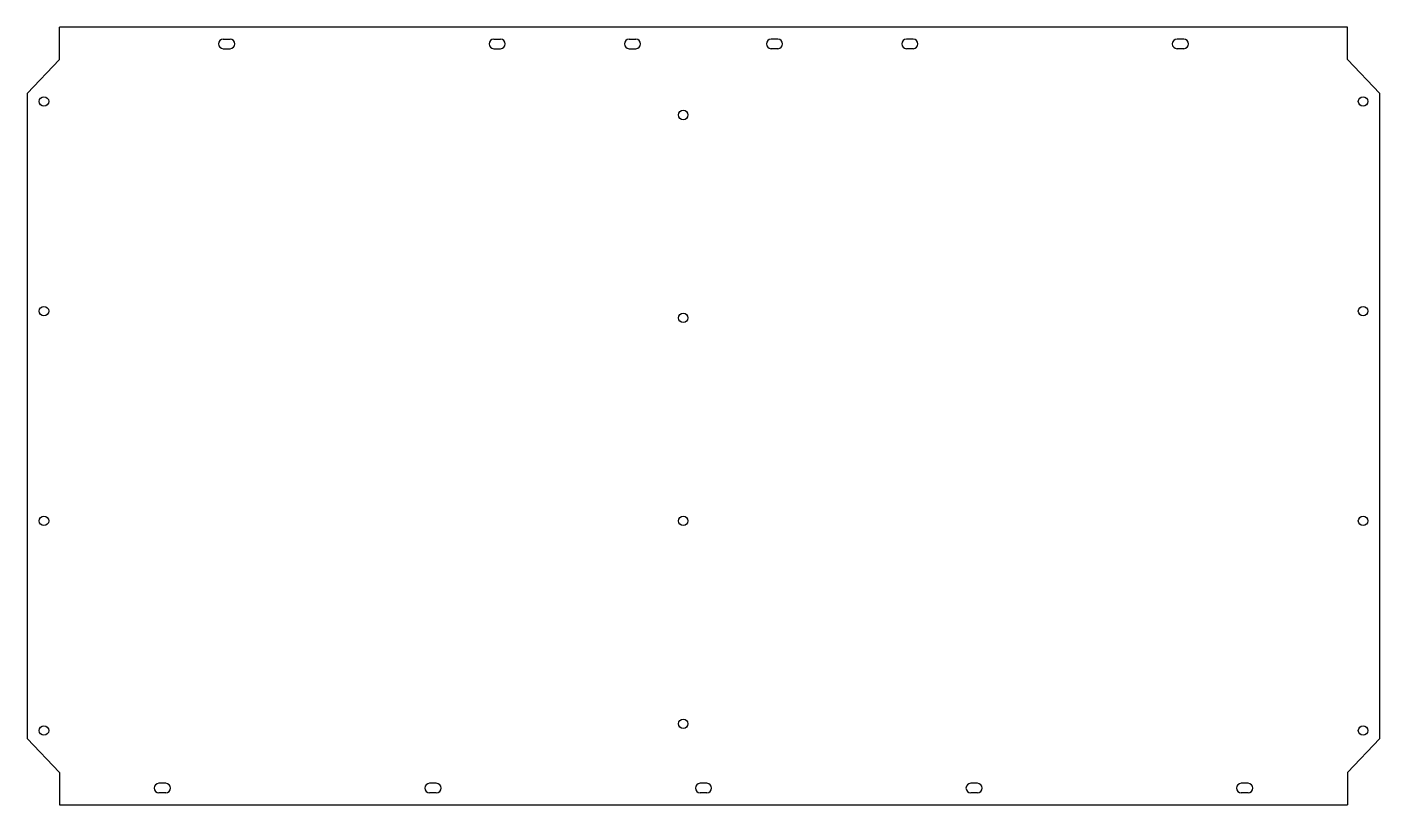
# Model space of a CAD drawing. Header units: millimetres. Extents: x -228 to 1772, y -364 to 786.
import ezdxf

# ---------------------------------------------------------------- set-up
doc = ezdxf.new("R2010")
doc.units = ezdxf.units.MM

msp = doc.modelspace()

# ---------------------------------------------------------------- linework, layer by layer
for p, q in [((-179.8, 738.1), (-179.8, 786.1)), ((1724.2, 738.1), (1724.2, 786.1)), ((62.2, 768.1), (72.2, 768.1)), ((462.2, 768.1), (472.2, 768.1)), ((662.2, 768.1), (672.2, 768.1)), ((882.2, 768.1), (872.2, 768.1)), ((1082.2, 768.1), (1072.2, 768.1)), ((1482.2, 768.1), (1472.2, 768.1)), ((62.2, 754.1), (72.2, 754.1)), ((462.2, 754.1), (472.2, 754.1)), ((662.2, 754.1), (672.2, 754.1)), ((882.2, 754.1), (872.2, 754.1)), ((1082.2, 754.1), (1072.2, 754.1)), ((1482.2, 754.1), (1472.2, 754.1)), ((-179.8, 738.1), (-227.8, 688.1)), ((1724.2, 738.1), (1772.2, 688.1)), ((-179.8, -315.9), (-227.8, -265.9)), ((1724.2, -315.9), (1772.2, -265.9)), ((-179.8, -315.9), (-179.8, -363.9)), ((1724.2, -315.9), (1724.2, -363.9)), ((-22.8, -331.9), (-32.8, -331.9)), ((377.2, -331.9), (367.2, -331.9)), ((777.2, -331.9), (767.2, -331.9)), ((1177.2, -331.9), (1167.2, -331.9)), ((1577.2, -331.9), (1567.2, -331.9)), ((-22.8, -345.9), (-32.8, -345.9)), ((377.2, -345.9), (367.2, -345.9)), ((777.2, -345.9), (767.2, -345.9)), ((1177.2, -345.9), (1167.2, -345.9)), ((1577.2, -345.9), (1567.2, -345.9))]:
    msp.add_line(p, q)
for points in [[(1724.2, 786.1), (-179.8, 786.1)], [(-227.8, 688.1), (-227.8, -265.9)], [(1772.2, -265.9), (1772.2, 688.1)], [(-179.8, -363.9), (1724.2, -363.9)]]:
    msp.add_lwpolyline(points)
for centre in [(-202.8, 676.1), (1747.2, 676.1), (742.2, 656.1), (-202.8, 366.1), (742.2, 356.1), (1747.2, 366.1), (-202.8, 56.1), (742.2, 56.1), (1747.2, 56.1), (742.2, -243.9), (-202.8, -253.9), (1747.2, -253.9)]:
    msp.add_circle(centre, 7)
for centre, start, end in [((62.2, 761.1), 90, 270), ((72.2, 761.1), 270, 90), ((462.2, 761.1), 90, 270), ((472.2, 761.1), 270, 90), ((662.2, 761.1), 90, 270), ((672.2, 761.1), 270, 90), ((872.2, 761.1), 90, 270), ((882.2, 761.1), 270, 90), ((1072.2, 761.1), 90, 270), ((1082.2, 761.1), 270, 90), ((1472.2, 761.1), 90, 270), ((1482.2, 761.1), 270, 90), ((-32.8, -338.9), 90, 270), ((-22.8, -338.9), 270, 90), ((367.2, -338.9), 90, 270), ((377.2, -338.9), 270, 90), ((767.2, -338.9), 90, 270), ((777.2, -338.9), 270, 90), ((1167.2, -338.9), 90, 270), ((1177.2, -338.9), 270, 90), ((1567.2, -338.9), 90, 270), ((1577.2, -338.9), 270, 90)]:
    msp.add_arc(centre, 7, start, end)

doc.saveas('drawing.dxf')
